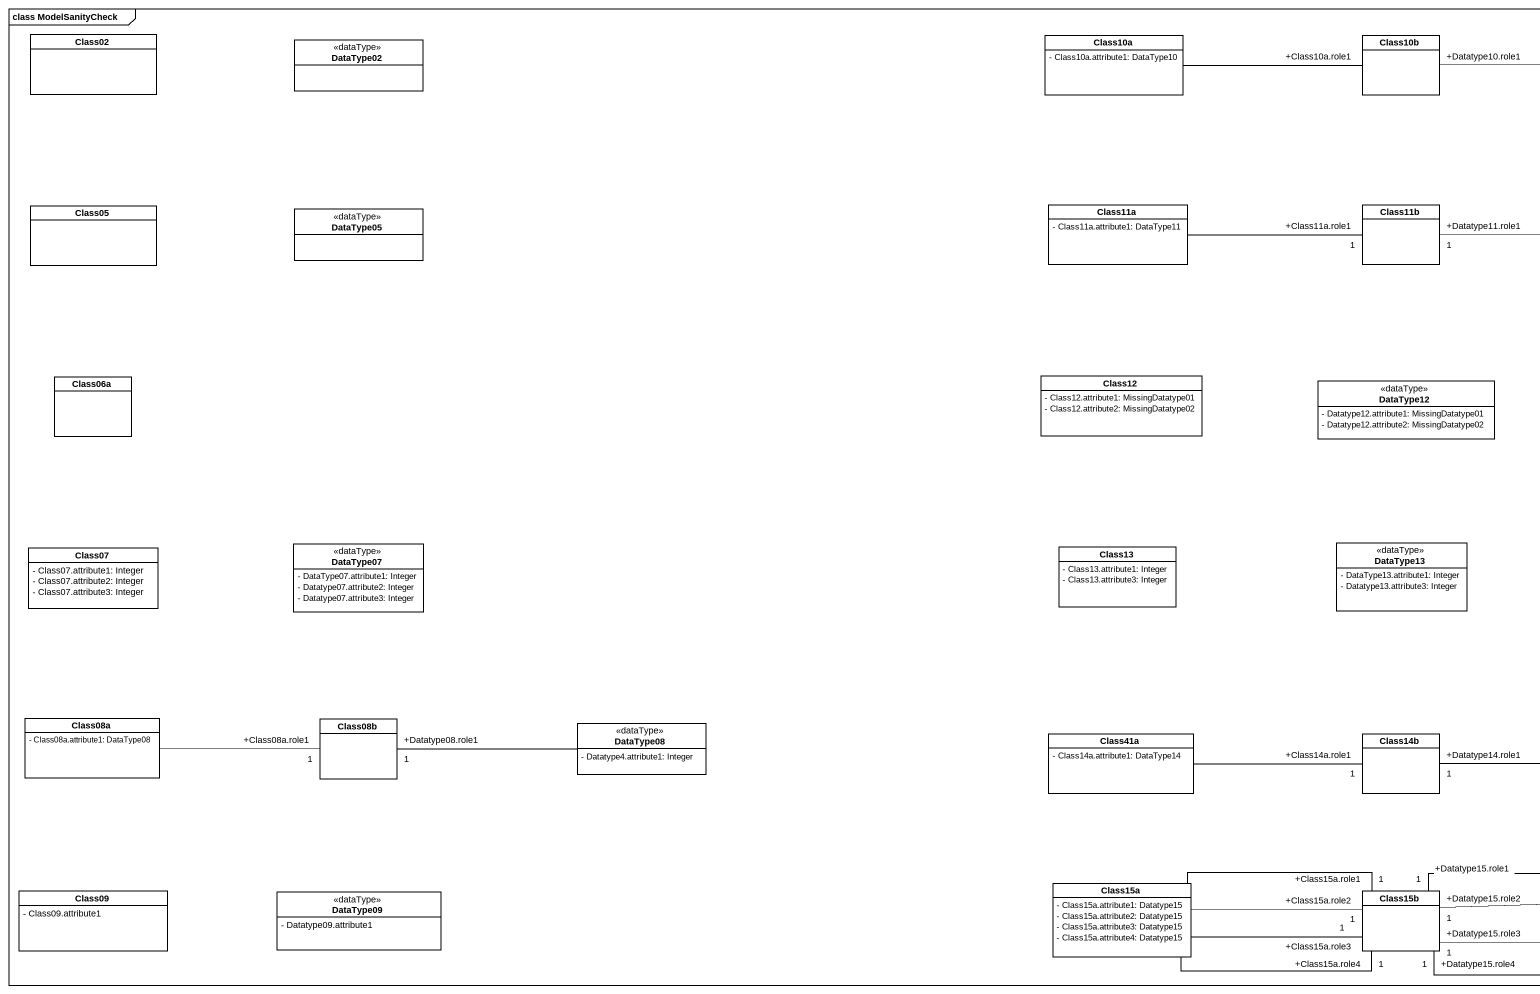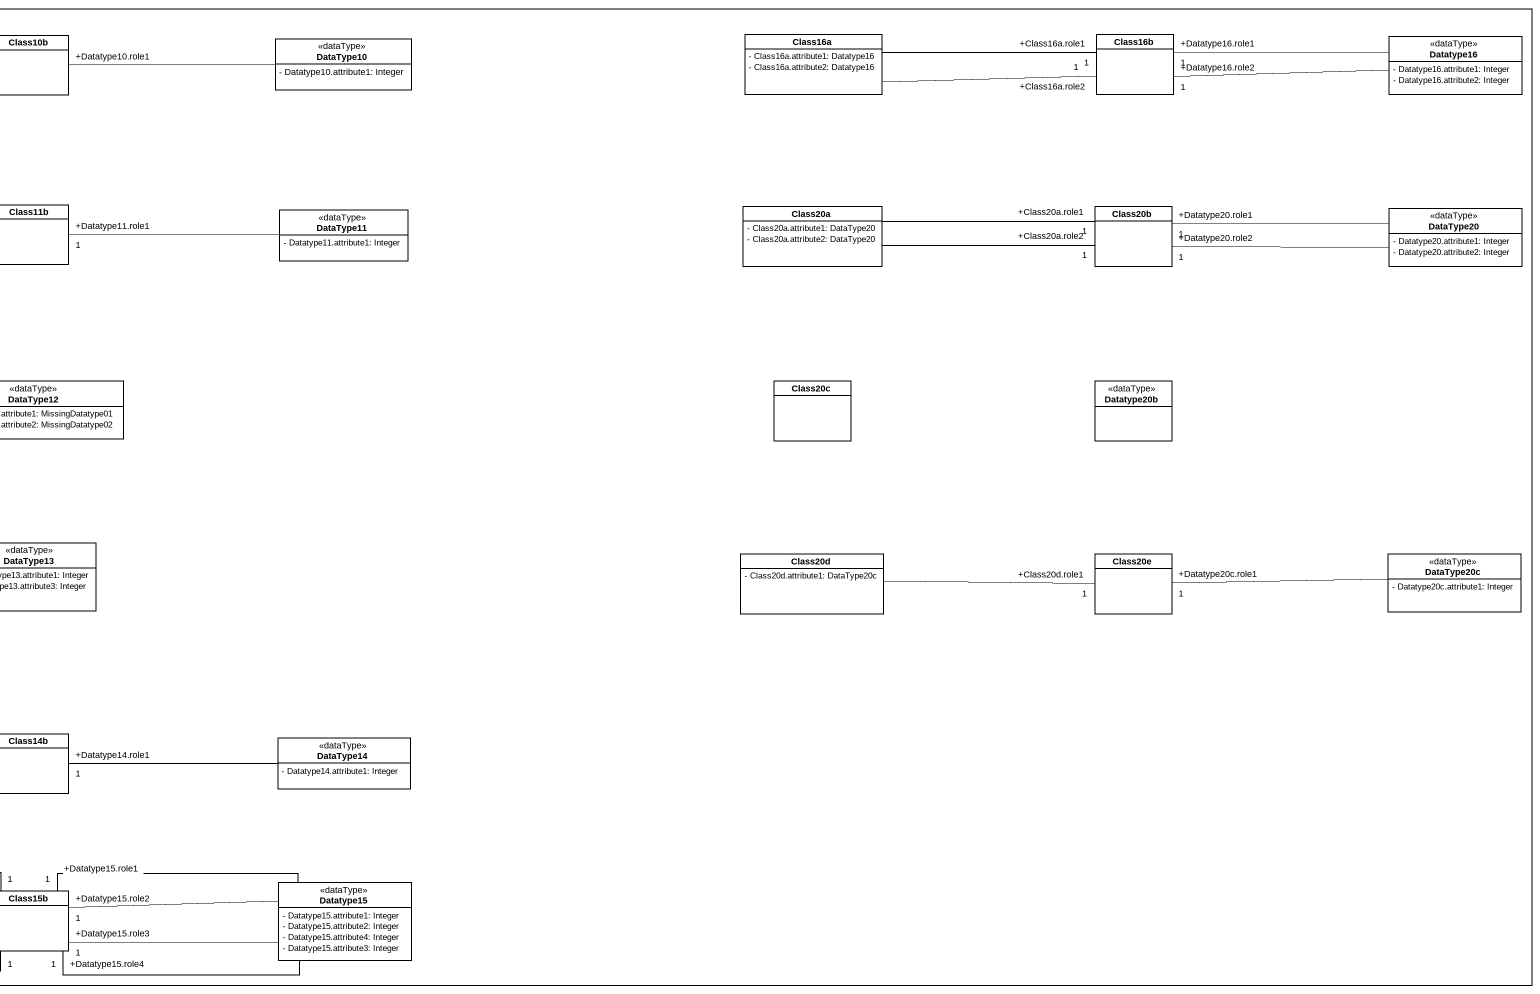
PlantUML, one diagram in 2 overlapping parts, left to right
@startuml
mainframe class ModelSanityCheck
hide circle
hide empty members
skinparam classAttributeIconSize 0
class Class02
class DataType02 <<dataType>>
class Class10a {
  - Class10a.attribute1: DataType10
}
class Class10b
class DataType10 <<dataType>> {
  - Datatype10.attribute1: Integer
}
class Class16a {
  - Class16a.attribute1: Datatype16
  - Class16a.attribute2: Datatype16
}
class Class16b
class Datatype16 <<dataType>> {
  - Datatype16.attribute1: Integer
  - Datatype16.attribute2: Integer
}
class Class05
class DataType05 <<dataType>>
class Class11a {
  - Class11a.attribute1: DataType11
}
class Class11b
class DataType11 <<dataType>> {
  - Datatype11.attribute1: Integer
}
class Class20a {
  - Class20a.attribute1: DataType20
  - Class20a.attribute2: DataType20
}
class Class20b
class DataType20 <<dataType>> {
  - Datatype20.attribute1: Integer
  - Datatype20.attribute2: Integer
}
class Class06a
class Class12 {
  - Class12.attribute1: MissingDatatype01
  - Class12.attribute2: MissingDatatype02
}
class DataType12 <<dataType>> {
  - Datatype12.attribute1: MissingDatatype01
  - Datatype12.attribute2: MissingDatatype02
}
class Class20c
class Datatype20b <<dataType>>
class Class07 {
  - Class07.attribute1: Integer
  - Class07.attribute2: Integer
  - Class07.attribute3: Integer
}
class DataType07 <<dataType>> {
  - DataType07.attribute1: Integer
  - Datatype07.attribute2: Integer
  - Datatype07.attribute3: Integer
}
class Class13 {
  - Class13.attribute1: Integer
  - Class13.attribute3: Integer
}
class DataType13 <<dataType>> {
  - DataType13.attribute1: Integer
  - Datatype13.attribute3: Integer
}
class Class20d {
  - Class20d.attribute1: DataType20c
}
class Class20e
class DataType20c <<dataType>> {
  - Datatype20c.attribute1: Integer
}
class Class08a {
  - Class08a.attribute1: DataType08
}
class Class08b
class DataType08 <<dataType>> {
  - Datatype4.attribute1: Integer
}
class Class41a {
  - Class14a.attribute1: DataType14
}
class Class14b
class DataType14 <<dataType>> {
  - Datatype14.attribute1: Integer
}
class Class09 {
  - Class09.attribute1
}
class DataType09 <<dataType>> {
  - Datatype09.attribute1
}
class Class15a {
  - Class15a.attribute1: Datatype15
  - Class15a.attribute2: Datatype15
  - Class15a.attribute3: Datatype15
  - Class15a.attribute4: Datatype15
}
class Class15b
class Datatype15 <<dataType>> {
  - Datatype15.attribute1: Integer
  - Datatype15.attribute2: Integer
  - Datatype15.attribute4: Integer
  - Datatype15.attribute3: Integer
}
Class10a -right- "+Class10a.role1" Class10b
DataType10 -left- "+Datatype10.role1" Class10b
Class16a -right- "+Class16a.role1\n1" Class16b
Class16a -right- "+Class16a.role2\n1" Class16b
Datatype16 -left- "+Datatype16.role2\n1" Class16b
Datatype16 -left- "+Datatype16.role1\n1" Class16b
Class11a -right- "+Class11a.role1\n1" Class11b
DataType11 -left- "+Datatype11.role1\n1" Class11b
Class20a -right- "+Class20a.role2\n1" Class20b
Class20a -right- "+Class20a.role1\n1" Class20b
DataType20 -left- "+Datatype20.role2\n1" Class20b
DataType20 -left- "+Datatype20.role1\n1" Class20b
Class20d -right- "+Class20d.role1\n1" Class20e
DataType20c -left- "+Datatype20c.role1\n1" Class20e
Class08a -right- "+Class08a.role1\n1" Class08b
DataType08 -left- "+Datatype08.role1\n1" Class08b
Class41a -right- "+Class14a.role1\n1" Class14b
DataType14 -left- "+Datatype14.role1\n1" Class14b
Class15a -right- "+Class15a.role2\n1" Class15b
Class15a -right- "+Class15a.role4\n1" Class15b
Class15a -right- "+Class15a.role3\n1" Class15b
Class15a -right- "+Class15a.role1\n1" Class15b
Datatype15 -left- "+Datatype15.role3\n1" Class15b
Datatype15 -left- "+Datatype15.role4\n1" Class15b
Datatype15 -left- "+Datatype15.role2\n1" Class15b
Datatype15 -left- "+Datatype15.role1\n1" Class15b
@enduml
